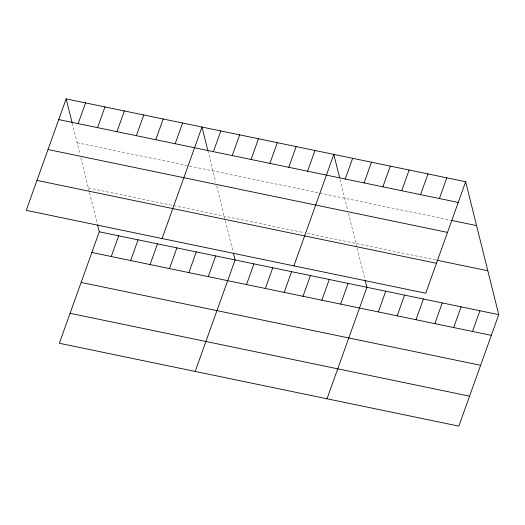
<?xml version="1.0" encoding="UTF-8"?>
<svg xmlns="http://www.w3.org/2000/svg" width="525" height="525" viewBox="0 0 525 525"><rect width="100%" height="100%" fill="white"/><g stroke="black" fill="none" stroke-linecap="round" stroke-linejoin="round"><path stroke-width="0.39" stroke-dasharray="2.62 1.97" d="M77.09 142.734L318.846 192.878M319.633 193.043L450.673 220.224M88.344 187.924L172.942 205.472M173.723 205.636L304.205 232.7M307.348 233.349L436.039 260.039M340.062 179.458L347.557 209.547M348.495 213.314L356.974 247.354M357.171 248.141L364.973 279.471M207.841 150.544L215.729 182.208M216.668 185.975L225.146 220.014M225.337 220.795L233.139 252.125M72.214 123.158L79.905 154.035M80.843 157.802L89.322 191.842M89.519 192.623L97.322 223.952"/><path stroke-width="0.79" d="M66.163 98.877L26.25 210.354L425.729 293.213L465.642 181.735L66.163 98.877L72.017 122.377M78.153 123.611L85.568 102.9M97.558 127.641L104.974 106.929M116.957 131.663L124.373 110.952M97.512 224.733L99.271 231.787L59.358 343.265L458.837 426.123L498.75 314.646L465.642 181.735M136.362 135.686L143.778 114.975M111.261 256.522L118.676 235.81M155.768 139.709L163.183 118.998M130.659 260.544L138.075 239.833M175.166 143.738L182.582 123.027M150.065 264.567L157.48 243.856M162.074 238.527L201.987 127.05L207.841 150.544M169.47 268.597L176.886 247.885M213.406 151.666L220.822 130.955M188.869 272.619L196.284 251.908M232.24 155.571L239.656 134.859M208.274 276.642L215.69 255.931M251.068 159.482L258.484 138.771M195.175 371.438L235.095 259.954L233.533 253.693M269.902 163.387L277.318 142.675M246.514 284.576L253.923 263.865M288.737 167.291L296.152 146.58M265.342 288.481L272.757 267.77M307.571 171.196L314.987 150.485M284.176 292.386L291.592 271.674M293.902 265.873L333.815 154.396L339.668 177.89M303.01 296.29L310.426 275.579M345.233 179.012L352.649 158.301M321.838 300.195L329.254 279.49M364.068 182.917L371.483 162.205M340.673 304.106L348.088 283.395M382.896 186.821L390.311 166.11M327.009 398.777L366.923 287.3L365.164 280.252M401.73 190.726L409.146 170.015M378.341 311.916L385.757 291.204M420.564 194.637L427.98 173.926M397.169 315.82L404.585 295.109M439.399 198.542L446.814 177.831M416.003 319.732L423.419 299.02M434.838 323.636L442.253 302.925M453.672 327.541L461.088 306.83M472.5 331.446L479.916 310.734M58.747 119.588L458.227 202.447M451.461 220.388L476.569 225.593M48.024 149.54L447.503 232.398M436.82 260.203L487.823 270.782M36.973 180.403L436.452 263.261M99.271 231.787L498.75 314.646M91.855 252.492L491.334 335.35M81.132 282.45L480.611 365.308M70.081 313.307L469.56 396.165"/></g></svg>
